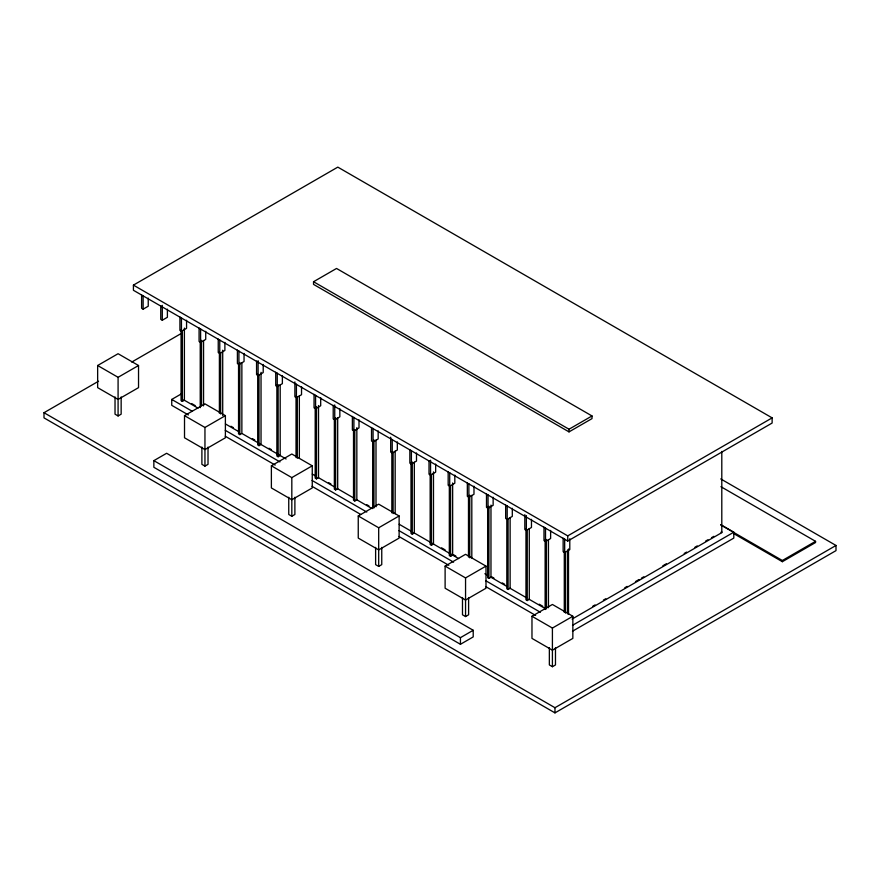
<?xml version="1.0" encoding="UTF-8"?>
<svg xmlns="http://www.w3.org/2000/svg" width="880" height="880" viewBox="0 0 880 880"><rect width="100%" height="100%" fill="white"/><g stroke="black" fill="none" stroke-linecap="round" stroke-linejoin="round"><path stroke-width="1.32" d="M133.419 285.12L337.81 167.123L772.134 417.879L772.134 423.038L567.743 541.035L133.419 290.279L133.419 285.12L567.743 535.876L772.134 417.879M141.592 294.756L141.592 308.275L143.132 309.166L148.236 306.218L148.236 298.1M160.754 305.822L160.754 319.341L162.294 320.232L167.398 317.273L167.398 309.166M97.647 365.508L118.085 353.716L138.534 365.508L138.534 387.64L118.085 399.432L97.647 387.64L97.647 365.508L118.085 377.311L138.534 365.508M179.916 316.888L179.916 330.407L181.445 331.287L186.56 328.339L186.56 320.232M720.731 478.918L836 545.468L836 550.627L554.972 712.877L44 417.879L44 412.709L98.549 381.216M131.747 362.054L181.555 333.3M199.078 327.943L199.078 341.473L200.607 342.353L205.722 339.405L205.722 331.287M313.533 281.732L336.534 268.455L592.009 415.954L592.009 418.616L569.019 431.882L313.533 284.383L313.533 281.732L569.019 429.231L592.009 415.954M218.24 339.009L218.24 352.528L219.769 353.419L224.884 350.471L224.884 342.353M115.027 396.935L115.027 414.183L118.085 415.954L121.154 414.183L121.154 396.935M188.386 414.953L171.743 405.339L171.743 399.443L181.236 393.954M237.402 350.075L237.402 363.594L238.931 364.474L244.046 361.526L244.046 353.419M181.071 329.89L181.071 400.686L182.347 401.434L184.393 400.246L184.393 328.086M184.514 415.657L204.952 403.865L225.39 415.657L225.39 437.789L204.952 449.592L184.514 437.789L184.514 415.657L204.952 427.46L225.39 415.657M256.564 361.13L256.564 374.66L258.093 375.54L263.208 372.592L263.208 364.474M275.726 372.196L275.726 385.715L277.255 386.606L282.37 383.658L282.37 375.54M153.857 460.647L166.628 453.277L473.209 630.278L473.209 636.911L460.438 644.292L153.857 467.291L153.857 460.647L460.438 637.659L473.209 630.278M294.888 381.909L294.888 396.781L296.417 397.661L301.532 394.713L301.532 386.606M238.546 364.441L238.546 433.884L239.833 434.621L241.868 433.433L241.868 362.637M201.894 447.084L201.894 464.343L204.952 466.114L208.021 464.343L208.021 447.084M314.05 394.328L314.05 407.847L315.579 408.727L320.694 405.779L320.694 397.661M257.708 374.143L257.708 444.939L258.995 445.676L261.03 444.499L261.03 372.339M333.212 405.383L333.212 418.902L334.741 419.793L339.845 416.845L339.845 408.727M276.87 385.198L276.87 456.005L278.146 456.742L280.192 455.565L280.192 384.758M271.381 465.817L291.819 454.014L312.257 465.817L312.257 487.938L291.819 499.741L271.381 487.938L271.381 465.817L291.819 477.609L312.257 465.817M352.374 416.449L352.374 429.968L353.903 430.859L359.007 427.9L359.007 419.793M371.525 427.515L371.525 441.034L373.065 441.914L378.169 438.966L378.169 430.859M315.194 407.33L315.194 478.126L316.47 478.863L318.516 477.686L318.516 405.526M390.687 437.217L390.687 452.1L392.227 452.98L397.331 450.032L397.331 441.914M334.356 419.749L334.356 489.192L335.632 489.929L337.678 488.752L337.678 417.945M288.75 497.233L288.75 514.492L291.819 516.263L294.888 514.492L294.888 497.233M409.849 449.636L409.849 463.155L411.389 464.046L416.493 461.087L416.493 452.98M353.518 429.451L353.518 500.258L354.794 500.995L356.84 499.818L356.84 427.647M358.248 515.966L378.686 504.163L399.124 515.966L399.124 538.087L378.686 549.89L358.248 538.087L358.248 515.966L378.686 527.769L399.124 515.966M429.011 460.702L429.011 474.221L430.551 475.101L435.655 472.153L435.655 464.046M448.173 471.757L448.173 485.287L449.713 486.167L454.817 483.219L454.817 475.101M467.335 482.823L467.335 496.342L468.875 497.233L473.979 494.285L473.979 486.167M411.004 462.638L411.004 533.445L412.28 534.182L414.326 533.005L414.326 462.198M375.617 547.382L375.617 564.641L378.686 566.412L381.755 564.641L381.755 547.382M486.497 493.889L486.497 507.408L488.026 508.288L493.141 505.34L493.141 497.233M430.166 473.704L430.166 544.511L431.442 545.248L433.488 544.06L433.488 471.9M505.659 504.944L505.659 518.474L507.188 519.354L512.303 516.406L512.303 508.288M449.328 484.77L449.328 555.566L450.604 556.303L452.65 555.126L452.65 482.966M445.115 566.115L465.553 554.312L485.991 566.115L485.991 588.236L465.553 600.039L445.115 588.236L445.115 566.115L465.553 577.918L485.991 566.115M524.821 514.657L524.821 529.529L526.35 530.42L531.465 527.472L531.465 519.354M543.983 527.076L543.983 540.595L545.512 541.486L550.627 538.527L550.627 530.42M487.652 506.891L487.652 577.698L488.928 578.435L490.974 577.247L490.974 505.087M563.145 538.142L563.145 551.661L564.674 552.541L569.789 549.593L569.789 538.78M506.814 519.321L506.814 588.753L508.09 589.49L510.125 588.313L510.125 517.517M462.484 597.531L462.484 614.79L465.553 616.561L468.611 614.79L468.611 597.531M525.965 529.012L525.965 599.819L527.252 600.556L529.287 599.379L529.287 528.572M531.971 616.264L552.409 604.461L572.847 616.264L572.847 638.396L552.409 650.188L531.971 638.396L531.971 616.264L552.409 628.067L572.847 616.264M592.691 606.287L595.078 604.912M603.394 600.105L605.77 598.741M624.778 587.763L627.154 586.388M635.47 581.581L639.045 579.524M641.421 578.16L643.797 576.785M662.805 565.807L666.369 563.75M684.2 553.454L686.576 552.09M694.892 547.283L697.268 545.908M705.584 541.112L707.96 539.737M711.524 537.68L713.9 536.305M721.798 531.751L721.028 532.191L721.798 532.631L721.798 451.418M572.077 619.08L721.798 532.631M572.484 625.328L733.81 532.191L733.81 538.087L572.484 631.224M549.351 647.68L549.351 664.939L552.409 666.71L555.478 664.939L555.478 647.68M720.841 524.997L782.353 560.505L815.562 541.332L815.562 542.52L782.353 561.693L733.854 533.687M44 412.709L554.972 707.718L836 545.468M720.94 486.706L815.562 541.332M720.72 524.634L733.81 532.191M191.653 403.557L195.228 405.625M230.934 426.239L233.31 427.614M252.351 438.603L254.738 439.978M269.016 448.228L271.392 449.603M328.526 482.581L330.902 483.956M366.608 504.57L368.984 505.945M441.584 547.855L445.159 549.912M453.486 554.73L455.873 556.105M491.568 576.719L493.955 578.094M502.282 582.901L504.669 584.276M539.176 604.197L542.751 606.265M183.755 399.883L198.033 408.122M225.401 423.929L238.491 431.486M242.066 433.554L286.099 458.975M312.29 474.089L315.854 476.146M318.241 477.521L334.895 487.146M337.282 488.521L353.936 498.135M356.323 499.51L371.789 508.442M399.168 524.249L411.07 531.124M413.446 532.499L458.678 558.602M484.858 573.727L488.422 575.784M490.809 577.159L507.463 586.773M509.85 588.148L526.515 597.773M528.891 599.148L545.556 608.762M171.743 399.443L191.961 411.114M225.258 430.331L279.961 461.912M312.07 480.458L366.773 512.039M398.882 530.574L453.585 562.155M485.683 580.69L540.386 612.271M225.258 436.238L275.198 465.069M312.07 486.354L360.822 514.503M398.882 536.47L448.822 565.312M485.683 586.597L535.634 615.428M782.353 560.505L782.353 561.693M569.019 429.231L569.019 431.882M568.513 548.966L568.513 614.328M567.743 535.876L567.743 541.035M567.743 549.89L567.743 613.888M567.611 550.704L567.611 613.338M565.565 551.881L565.565 613.151M564.674 539.022L564.674 552.541M564.289 551.144L564.289 612.414M554.972 707.718L554.972 712.877M552.409 628.067L552.409 666.71M548.449 539.638L548.449 607.717M546.414 539.451L546.414 608.894M545.512 527.956L545.512 541.486M545.127 540.078L545.127 609.521M527.252 529.76L527.252 600.556M526.35 515.548L526.35 530.42M508.09 518.694L508.09 589.49M507.188 505.835L507.188 519.354M488.928 506.264L488.928 578.435M488.026 494.769L488.026 508.288M471.812 495.385L471.812 558.019M469.766 495.209L469.766 557.843M468.875 483.714L468.875 497.233M468.49 495.825L468.49 557.095M465.553 577.918L465.553 616.561M460.438 637.659L460.438 644.292M450.604 485.507L450.604 556.303M449.713 472.648L449.713 486.167M431.442 474.441L431.442 545.248M430.551 460.229L430.551 475.101M412.28 462.022L412.28 534.182M411.389 450.516L411.389 464.046M395.164 451.132L395.164 513.766M393.118 452.32L393.118 513.59M392.227 439.461L392.227 452.98M391.842 451.583L391.842 512.853M378.686 527.769L378.686 566.412M376.002 440.077L376.002 506.792M373.956 439.89L373.956 507.969M373.065 428.395L373.065 441.914M372.68 441.881L372.68 508.596M354.794 430.188L354.794 500.995M353.903 417.329L353.903 430.859M335.632 417.769L335.632 489.929M334.741 404.921L334.741 419.793M316.47 406.703L316.47 478.863M315.579 395.208L315.579 408.727M299.354 395.824L299.354 458.458M297.308 397.001L297.308 458.271M296.417 384.142L296.417 397.661M296.032 396.264L296.032 457.534M291.819 477.609L291.819 516.263M278.146 384.582L278.146 456.742M277.255 373.087L277.255 386.606M258.995 374.88L258.995 445.676M258.093 360.668L258.093 375.54M239.833 362.45L239.833 434.621M238.931 350.955L238.931 364.474M222.706 350.207L222.706 415.569M220.671 352.748L220.671 414.018M219.769 339.889L219.769 353.419M219.395 352.011L219.395 413.281M204.952 427.46L204.952 466.114M203.555 340.505L203.555 405.867M201.509 340.329L201.509 405.68M200.607 328.834L200.607 342.353M200.233 342.309L200.233 407.671M182.347 330.627L182.347 401.434M181.445 317.768L181.445 331.287M162.294 305.349L162.294 320.232M143.132 295.647L143.132 309.166M118.085 377.311L118.085 415.954"/></g></svg>
